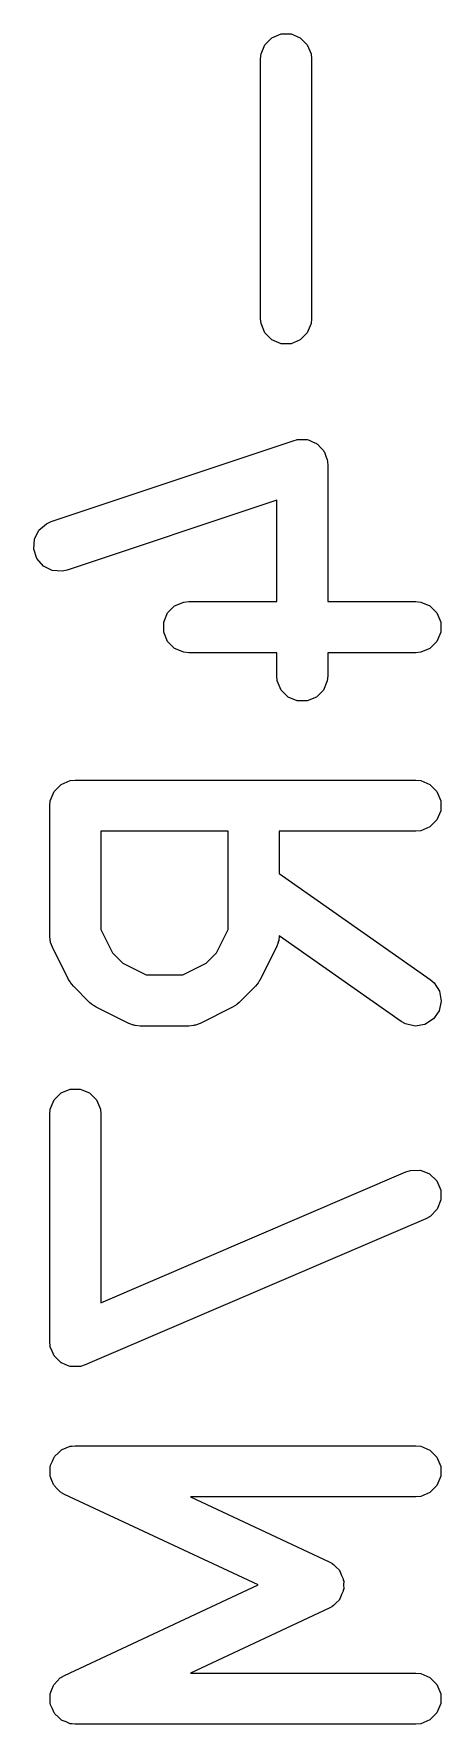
# Model space of a CAD drawing. Extents: x 3.93 to 7.47, y -4.9 to -2.95.
# Drawn here: x 5.5811 to 5.6282, y -3.7347 to -3.5395 of the extents above; entities that cross this region are included whole.
import ezdxf

# ---------------------------------------------------------------- set-up
doc = ezdxf.new("R2010")
doc.units = 0
doc.header["$MEASUREMENT"] = 0
doc.layers.add('BLACK', color=7, linetype='CONTINUOUS')

msp = doc.modelspace()

# ---------------------------------------------------------------- linework, layer by layer
at = {"layer": 'BLACK', "linetype": 'CONTINUOUS'}
for p, q in [((5.6074, -3.5418), (5.60784, -3.54074)), ((5.60784, -3.54074), (5.60865, -3.53993)), ((5.60865, -3.53993), (5.60972, -3.53948)), ((5.60972, -3.53948), (5.61087, -3.53948)), ((5.61087, -3.53948), (5.61193, -3.53993)), ((5.61193, -3.53993), (5.61275, -3.54074)), ((5.61275, -3.54074), (5.61319, -3.5418)), ((5.60734, -3.54238), (5.6074, -3.5418)), ((5.60734, -3.57238), (5.60734, -3.54238)), ((5.61319, -3.5418), (5.61324, -3.54238)), ((5.61324, -3.54238), (5.61324, -3.57238)), ((5.6074, -3.57295), (5.60734, -3.57238)), ((5.60784, -3.57402), (5.6074, -3.57295)), ((5.60865, -3.57483), (5.60784, -3.57402)), ((5.61275, -3.57402), (5.61193, -3.57483)), ((5.61319, -3.57295), (5.61275, -3.57402)), ((5.61324, -3.57238), (5.61319, -3.57295)), ((5.60972, -3.57527), (5.60865, -3.57483)), ((5.61087, -3.57527), (5.60972, -3.57527)), ((5.61193, -3.57483), (5.61087, -3.57527)), ((5.58311, -3.59582), (5.61123, -3.58645)), ((5.61123, -3.58645), (5.61152, -3.58638)), ((5.61152, -3.58638), (5.61159, -3.58635)), ((5.61159, -3.58635), (5.61165, -3.58635)), ((5.61165, -3.58635), (5.6118, -3.58632)), ((5.6118, -3.58632), (5.61227, -3.58635)), ((5.61227, -3.58635), (5.61274, -3.58635)), ((5.61274, -3.58635), (5.61284, -3.58639)), ((5.61284, -3.58639), (5.61295, -3.5864)), ((5.61295, -3.5864), (5.61337, -3.58661)), ((5.61337, -3.58661), (5.61381, -3.58679)), ((5.61381, -3.58679), (5.61388, -3.58687)), ((5.61388, -3.58687), (5.61398, -3.58692)), ((5.61398, -3.58692), (5.61429, -3.58727)), ((5.61429, -3.58727), (5.61462, -3.58761)), ((5.61462, -3.58761), (5.61466, -3.58771)), ((5.61466, -3.58771), (5.61473, -3.58779)), ((5.61473, -3.58779), (5.61488, -3.58824)), ((5.61488, -3.58824), (5.61506, -3.58867)), ((5.61506, -3.58867), (5.61508, -3.58882)), ((5.61508, -3.58882), (5.6151, -3.58888)), ((5.6151, -3.58888), (5.61509, -3.58896)), ((5.61509, -3.58896), (5.61512, -3.58925)), ((5.61512, -3.58925), (5.61512, -3.60504)), ((5.60921, -3.59335), (5.58498, -3.60142)), ((5.60921, -3.60504), (5.60921, -3.59335)), ((5.5812, -3.59784), (5.58171, -3.59681)), ((5.58171, -3.59681), (5.58258, -3.59606)), ((5.58258, -3.59606), (5.58311, -3.59582)), ((5.58112, -3.59899), (5.5812, -3.59784)), ((5.58148, -3.60009), (5.58112, -3.59899)), ((5.58223, -3.60096), (5.58148, -3.60009)), ((5.58326, -3.60147), (5.58223, -3.60096)), ((5.58498, -3.60142), (5.58441, -3.60155)), ((5.58441, -3.60155), (5.58326, -3.60147)), ((5.5974, -3.60554), (5.59847, -3.6051)), ((5.59847, -3.6051), (5.59904, -3.60504)), ((5.59904, -3.60504), (5.60921, -3.60504)), ((5.61512, -3.60504), (5.62529, -3.60504)), ((5.62529, -3.60504), (5.62587, -3.6051)), ((5.62587, -3.6051), (5.62693, -3.60554)), ((5.59615, -3.60742), (5.59659, -3.60636)), ((5.59659, -3.60636), (5.5974, -3.60554)), ((5.62693, -3.60554), (5.62774, -3.60636)), ((5.62774, -3.60636), (5.62819, -3.60742)), ((5.59615, -3.60857), (5.59615, -3.60742)), ((5.59659, -3.60964), (5.59615, -3.60857)), ((5.62819, -3.60857), (5.62774, -3.60964)), ((5.62819, -3.60742), (5.62819, -3.60857)), ((5.5974, -3.61045), (5.59659, -3.60964)), ((5.59847, -3.61089), (5.5974, -3.61045)), ((5.59904, -3.61095), (5.59847, -3.61089)), ((5.60921, -3.61095), (5.59904, -3.61095)), ((5.60921, -3.61362), (5.60921, -3.61095)), ((5.62529, -3.61095), (5.61512, -3.61095)), ((5.61512, -3.61095), (5.61512, -3.61362)), ((5.62587, -3.61089), (5.62529, -3.61095)), ((5.62693, -3.61045), (5.62587, -3.61089)), ((5.62774, -3.60964), (5.62693, -3.61045)), ((5.60927, -3.6142), (5.60921, -3.61362)), ((5.60971, -3.61526), (5.60927, -3.6142)), ((5.61506, -3.6142), (5.61462, -3.61526)), ((5.61512, -3.61362), (5.61506, -3.6142)), ((5.61053, -3.61608), (5.60971, -3.61526)), ((5.61159, -3.61652), (5.61053, -3.61608)), ((5.61274, -3.61652), (5.61159, -3.61652)), ((5.61381, -3.61608), (5.61274, -3.61652)), ((5.61462, -3.61526), (5.61381, -3.61608)), ((5.58346, -3.62698), (5.58428, -3.62616)), ((5.58428, -3.62616), (5.58534, -3.62572)), ((5.58534, -3.62572), (5.58592, -3.62567)), ((5.58592, -3.62567), (5.62529, -3.62567)), ((5.62529, -3.62567), (5.62587, -3.62572)), ((5.62587, -3.62572), (5.62693, -3.62616)), ((5.62693, -3.62616), (5.62774, -3.62698)), ((5.58297, -3.62862), (5.58302, -3.62804)), ((5.58297, -3.64362), (5.58297, -3.62862)), ((5.58302, -3.62804), (5.58346, -3.62698)), ((5.62774, -3.62698), (5.62819, -3.62804)), ((5.62819, -3.62804), (5.62819, -3.6292)), ((5.62774, -3.63026), (5.62693, -3.63107)), ((5.62819, -3.6292), (5.62774, -3.63026)), ((5.60359, -3.63157), (5.58887, -3.63157)), ((5.58887, -3.63157), (5.58887, -3.64292)), ((5.60359, -3.64292), (5.60359, -3.63157)), ((5.62529, -3.63157), (5.60949, -3.63157)), ((5.60949, -3.63157), (5.60949, -3.63646)), ((5.62587, -3.63152), (5.62529, -3.63157)), ((5.62693, -3.63107), (5.62587, -3.63152)), ((5.60949, -3.63646), (5.62698, -3.6487)), ((5.58302, -3.64419), (5.58297, -3.64362)), ((5.58306, -3.64429), (5.58302, -3.64419)), ((5.58307, -3.6444), (5.58306, -3.64429)), ((5.58887, -3.64292), (5.59022, -3.64562)), ((5.60224, -3.64562), (5.60359, -3.64292)), ((5.6094, -3.64429), (5.60939, -3.6444)), ((5.60944, -3.64419), (5.6094, -3.64429)), ((5.60949, -3.64366), (5.60944, -3.64419)), ((5.6236, -3.65354), (5.60949, -3.64366)), ((5.58328, -3.64494), (5.58307, -3.6444)), ((5.58515, -3.64869), (5.58328, -3.64494)), ((5.59022, -3.64562), (5.59142, -3.64682)), ((5.60104, -3.64682), (5.60224, -3.64562)), ((5.60918, -3.64494), (5.60731, -3.64869)), ((5.60939, -3.6444), (5.60918, -3.64494)), ((5.59142, -3.64682), (5.59412, -3.64816)), ((5.59412, -3.64816), (5.59835, -3.64816)), ((5.59835, -3.64816), (5.60104, -3.64682)), ((5.58531, -3.64894), (5.58515, -3.64869)), ((5.58534, -3.64901), (5.58531, -3.64894)), ((5.58541, -3.64909), (5.58534, -3.64901)), ((5.58546, -3.64918), (5.58541, -3.64909)), ((5.58552, -3.64923), (5.58546, -3.64918)), ((5.58571, -3.64946), (5.58552, -3.64923)), ((5.58758, -3.65133), (5.58571, -3.64946)), ((5.60676, -3.64946), (5.60488, -3.65133)), ((5.60694, -3.64923), (5.60676, -3.64946)), ((5.607, -3.64918), (5.60694, -3.64923)), ((5.60706, -3.64909), (5.607, -3.64918)), ((5.60712, -3.64901), (5.60706, -3.64909)), ((5.60715, -3.64894), (5.60712, -3.64901)), ((5.60731, -3.64869), (5.60715, -3.64894)), ((5.62698, -3.6487), (5.62742, -3.64907)), ((5.62742, -3.64907), (5.62804, -3.65005)), ((5.62804, -3.65005), (5.62824, -3.65118)), ((5.58781, -3.65152), (5.58758, -3.65133)), ((5.58786, -3.65157), (5.58781, -3.65152)), ((5.58795, -3.65163), (5.58786, -3.65157)), ((5.58803, -3.6517), (5.58795, -3.65163)), ((5.5881, -3.65173), (5.58803, -3.6517)), ((5.58835, -3.65188), (5.5881, -3.65173)), ((5.5921, -3.65376), (5.58835, -3.65188)), ((5.60411, -3.65188), (5.60036, -3.65376)), ((5.60436, -3.65173), (5.60411, -3.65188)), ((5.60443, -3.6517), (5.60436, -3.65173)), ((5.60451, -3.65163), (5.60443, -3.6517)), ((5.6046, -3.65157), (5.60451, -3.65163)), ((5.60465, -3.65152), (5.6046, -3.65157)), ((5.60488, -3.65133), (5.60465, -3.65152)), ((5.62824, -3.65118), (5.62799, -3.65231)), ((5.59264, -3.65396), (5.5921, -3.65376)), ((5.59274, -3.65397), (5.59264, -3.65396)), ((5.59284, -3.65401), (5.59274, -3.65397)), ((5.59342, -3.65407), (5.59284, -3.65401)), ((5.59904, -3.65407), (5.59342, -3.65407)), ((5.59962, -3.65401), (5.59904, -3.65407)), ((5.59972, -3.65397), (5.59962, -3.65401)), ((5.59982, -3.65396), (5.59972, -3.65397)), ((5.60036, -3.65376), (5.59982, -3.65396)), ((5.6241, -3.65382), (5.6236, -3.65354)), ((5.62523, -3.65407), (5.6241, -3.65382)), ((5.62636, -3.65387), (5.62523, -3.65407)), ((5.62733, -3.65325), (5.62636, -3.65387)), ((5.62799, -3.65231), (5.62733, -3.65325)), ((5.58346, -3.6626), (5.58428, -3.66179)), ((5.58428, -3.66179), (5.58534, -3.66134)), ((5.58534, -3.66134), (5.5865, -3.66134)), ((5.5865, -3.66134), (5.58756, -3.66179)), ((5.58756, -3.66179), (5.58837, -3.6626)), ((5.58297, -3.66424), (5.58302, -3.66366)), ((5.58302, -3.66366), (5.58346, -3.6626)), ((5.58837, -3.6626), (5.58882, -3.66366)), ((5.58882, -3.66366), (5.58887, -3.66424)), ((5.58297, -3.69049), (5.58297, -3.66424)), ((5.58887, -3.66424), (5.58887, -3.68601)), ((5.58887, -3.68601), (5.62413, -3.6709)), ((5.62413, -3.6709), (5.62468, -3.67073)), ((5.62468, -3.67073), (5.62583, -3.67071)), ((5.62583, -3.67071), (5.6269, -3.67114)), ((5.6269, -3.67114), (5.62772, -3.67194)), ((5.62772, -3.67194), (5.62818, -3.673)), ((5.62818, -3.673), (5.62819, -3.67415)), ((5.62776, -3.67522), (5.62696, -3.67605)), ((5.62819, -3.67415), (5.62776, -3.67522)), ((5.62645, -3.67633), (5.58708, -3.6932)), ((5.62696, -3.67605), (5.62645, -3.67633)), ((5.58302, -3.69106), (5.58297, -3.69049)), ((5.58303, -3.69108), (5.58302, -3.69106)), ((5.58303, -3.6911), (5.58303, -3.69108)), ((5.58325, -3.69161), (5.58303, -3.6911)), ((5.58346, -3.69213), (5.58325, -3.69161)), ((5.58348, -3.69214), (5.58346, -3.69213)), ((5.58348, -3.69216), (5.58348, -3.69214)), ((5.58388, -3.69255), (5.58348, -3.69216)), ((5.58428, -3.69294), (5.58388, -3.69255)), ((5.5843, -3.69295), (5.58428, -3.69294)), ((5.58431, -3.69296), (5.5843, -3.69295)), ((5.58483, -3.69317), (5.58431, -3.69296)), ((5.58534, -3.69338), (5.58483, -3.69317)), ((5.58536, -3.69338), (5.58534, -3.69338)), ((5.58538, -3.69339), (5.58536, -3.69338)), ((5.58594, -3.69338), (5.58538, -3.69339)), ((5.5865, -3.69338), (5.58594, -3.69338)), ((5.58651, -3.69338), (5.5865, -3.69338)), ((5.58653, -3.69338), (5.58651, -3.69338)), ((5.58708, -3.6932), (5.58653, -3.69338)), ((5.58439, -3.70296), (5.58487, -3.70279)), ((5.58487, -3.70279), (5.58534, -3.70259)), ((5.58534, -3.70259), (5.58543, -3.70258)), ((5.58543, -3.70258), (5.58547, -3.70257)), ((5.58547, -3.70257), (5.58554, -3.70257)), ((5.58554, -3.70257), (5.58592, -3.70253)), ((5.58592, -3.70253), (5.62529, -3.70253)), ((5.62529, -3.70253), (5.62587, -3.70259)), ((5.62587, -3.70259), (5.62693, -3.70303)), ((5.58302, -3.70491), (5.58305, -3.70485)), ((5.58305, -3.70478), (5.58327, -3.70432)), ((5.58305, -3.70485), (5.58305, -3.70478)), ((5.58327, -3.70432), (5.58346, -3.70384)), ((5.58346, -3.70384), (5.58351, -3.7038)), ((5.58351, -3.7038), (5.58354, -3.70374)), ((5.58354, -3.70374), (5.58392, -3.70339)), ((5.58392, -3.70339), (5.58428, -3.70303)), ((5.58428, -3.70303), (5.58434, -3.703)), ((5.58434, -3.703), (5.58439, -3.70296)), ((5.62693, -3.70303), (5.62774, -3.70384)), ((5.62774, -3.70384), (5.62819, -3.70491)), ((5.583, -3.70593), (5.58302, -3.70542)), ((5.58302, -3.706), (5.583, -3.70593)), ((5.58302, -3.70542), (5.58302, -3.70491)), ((5.58302, -3.70606), (5.58302, -3.706)), ((5.58322, -3.70653), (5.58302, -3.70606)), ((5.58339, -3.70702), (5.58322, -3.70653)), ((5.62819, -3.70606), (5.62774, -3.70713)), ((5.62819, -3.70491), (5.62819, -3.70606)), ((5.58344, -3.70706), (5.58339, -3.70702)), ((5.58346, -3.70713), (5.58344, -3.70706)), ((5.58383, -3.70749), (5.58346, -3.70713)), ((5.58417, -3.70787), (5.58383, -3.70749)), ((5.58425, -3.70791), (5.58417, -3.70787)), ((5.58428, -3.70794), (5.58425, -3.70791)), ((5.58434, -3.70797), (5.58428, -3.70794)), ((5.58467, -3.70816), (5.58434, -3.70797)), ((5.60706, -3.71861), (5.58467, -3.70816)), ((5.62529, -3.70844), (5.59923, -3.70844)), ((5.59923, -3.70844), (5.61529, -3.71593)), ((5.62587, -3.70838), (5.62529, -3.70844)), ((5.62693, -3.70794), (5.62587, -3.70838)), ((5.62774, -3.70713), (5.62693, -3.70794)), ((5.61529, -3.71593), (5.6155, -3.71606)), ((5.6155, -3.71606), (5.61557, -3.71608)), ((5.61557, -3.71608), (5.61562, -3.71613)), ((5.61562, -3.71613), (5.61579, -3.71623)), ((5.61579, -3.71623), (5.61609, -3.71656)), ((5.61609, -3.71656), (5.61642, -3.71686)), ((5.61642, -3.71686), (5.61648, -3.71698)), ((5.61648, -3.71698), (5.61657, -3.71708)), ((5.61657, -3.71708), (5.61672, -3.7175)), ((5.61672, -3.7175), (5.61691, -3.71791)), ((5.61691, -3.71791), (5.61691, -3.71804)), ((5.61691, -3.71804), (5.61696, -3.71816)), ((5.61696, -3.71816), (5.61694, -3.71861)), ((5.58467, -3.72906), (5.60706, -3.71861)), ((5.61642, -3.72036), (5.61609, -3.72066)), ((5.61648, -3.72024), (5.61642, -3.72036)), ((5.61657, -3.72014), (5.61648, -3.72024)), ((5.61672, -3.71972), (5.61657, -3.72014)), ((5.61691, -3.71931), (5.61672, -3.71972)), ((5.61696, -3.71906), (5.61691, -3.71918)), ((5.61691, -3.71918), (5.61691, -3.71931)), ((5.61694, -3.71861), (5.61696, -3.71906)), ((5.61529, -3.72128), (5.59923, -3.72878)), ((5.6155, -3.72116), (5.61529, -3.72128)), ((5.61557, -3.72113), (5.6155, -3.72116)), ((5.61562, -3.72109), (5.61557, -3.72113)), ((5.61579, -3.72099), (5.61562, -3.72109)), ((5.61609, -3.72066), (5.61579, -3.72099)), ((5.58322, -3.73068), (5.58339, -3.7302)), ((5.58339, -3.7302), (5.58344, -3.73015)), ((5.58344, -3.73015), (5.58346, -3.73009)), ((5.58346, -3.73009), (5.58383, -3.72973)), ((5.58383, -3.72973), (5.58417, -3.72935)), ((5.58417, -3.72935), (5.58425, -3.7293)), ((5.58425, -3.7293), (5.58428, -3.72928)), ((5.58428, -3.72928), (5.58434, -3.72925)), ((5.58434, -3.72925), (5.58467, -3.72906)), ((5.59923, -3.72878), (5.62529, -3.72878)), ((5.62529, -3.72878), (5.62587, -3.72884)), ((5.62587, -3.72884), (5.62693, -3.72928)), ((5.62693, -3.72928), (5.62774, -3.73009)), ((5.62774, -3.73009), (5.62819, -3.73116)), ((5.583, -3.73128), (5.58302, -3.73122)), ((5.58302, -3.7318), (5.583, -3.73128)), ((5.58302, -3.73116), (5.58322, -3.73068)), ((5.58302, -3.73122), (5.58302, -3.73116)), ((5.58302, -3.73231), (5.58302, -3.7318)), ((5.62819, -3.73116), (5.62819, -3.73231)), ((5.58305, -3.73237), (5.58302, -3.73231)), ((5.58305, -3.73243), (5.58305, -3.73237)), ((5.58327, -3.7329), (5.58305, -3.73243)), ((5.58346, -3.73337), (5.58327, -3.7329)), ((5.58351, -3.73342), (5.58346, -3.73337)), ((5.58354, -3.73348), (5.58351, -3.73342)), ((5.58392, -3.73382), (5.58354, -3.73348)), ((5.58428, -3.73419), (5.58392, -3.73382)), ((5.62774, -3.73337), (5.62693, -3.73419)), ((5.62819, -3.73231), (5.62774, -3.73337)), ((5.58434, -3.73421), (5.58428, -3.73419)), ((5.58439, -3.73426), (5.58434, -3.73421)), ((5.58487, -3.73443), (5.58439, -3.73426)), ((5.58534, -3.73463), (5.58487, -3.73443)), ((5.58543, -3.73464), (5.58534, -3.73463)), ((5.58547, -3.73465), (5.58543, -3.73464)), ((5.58554, -3.73465), (5.58547, -3.73465)), ((5.58592, -3.73468), (5.58554, -3.73465)), ((5.62529, -3.73468), (5.58592, -3.73468)), ((5.62587, -3.73463), (5.62529, -3.73468)), ((5.62693, -3.73419), (5.62587, -3.73463))]:
    msp.add_line(p, q, dxfattribs=at)

doc.saveas('drawing.dxf')
